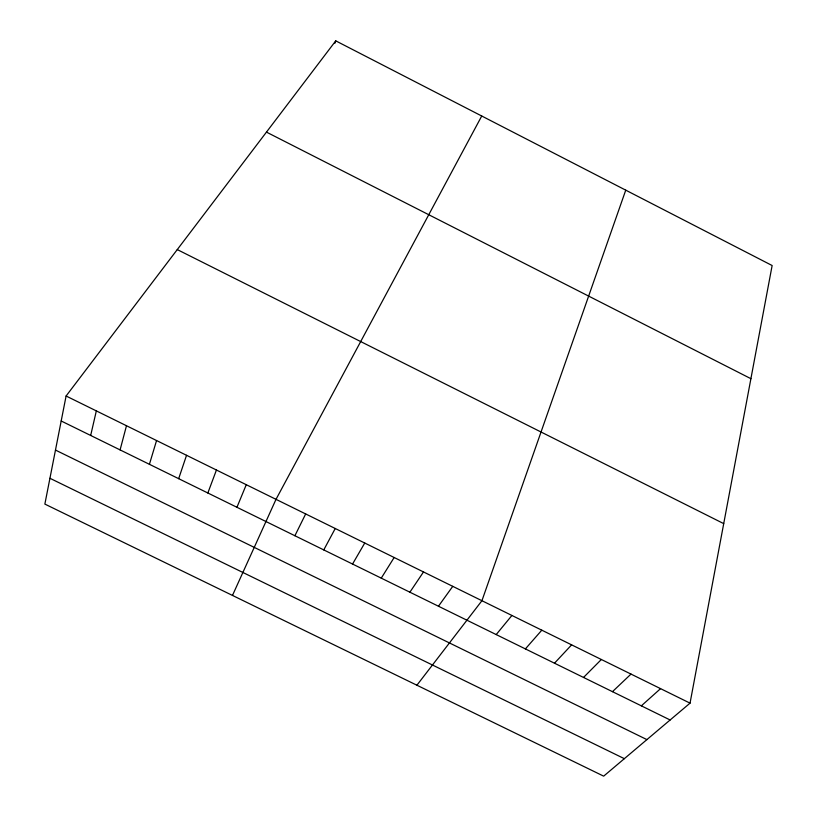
<?xml version="1.0" encoding="UTF-8"?>
<svg xmlns="http://www.w3.org/2000/svg" width="817" height="817" viewBox="0 0 817 817"><rect width="100%" height="100%" fill="white"/><g stroke="black" fill="none" stroke-linecap="round" stroke-linejoin="round"><path stroke-width="1.23" d="M690.038 703.151L772.136 265.525L335.746 40.85L66.095 396.01L44.864 504.089L603.671 776.15L690.038 703.151L66.095 396.01M90.677 435.461L96.335 410.89M120.089 449.901L126.482 425.739M149.419 464.311L156.558 440.537M178.668 478.67L186.542 455.294M334.919 43.24L335.746 40.85M625.751 190.157L481.938 600.709L416.905 685.218M207.845 492.998L216.444 470.02M236.94 507.286L246.274 484.695M232.477 595.43L276.013 499.34L481.734 116.014M294.896 535.738L305.67 513.944M323.767 549.912L335.246 528.497M352.546 564.047L364.75 543.019M381.263 578.14L394.162 557.5M409.889 592.202L423.502 571.941M438.453 606.224L452.761 586.34M496.195 634.574L511.912 615.467M525.382 648.912L541.804 630.183M554.488 663.2L571.624 644.858M583.522 677.456L601.353 659.493M612.464 691.672L631 674.086M641.335 705.847L660.565 688.639M55.474 450.075L646.911 739.61M49.939 478.282L624.351 758.676M61.193 420.99L670.134 719.981M177.269 249.583L723.719 523.626M266.454 132.109L750.905 378.69"/></g></svg>
